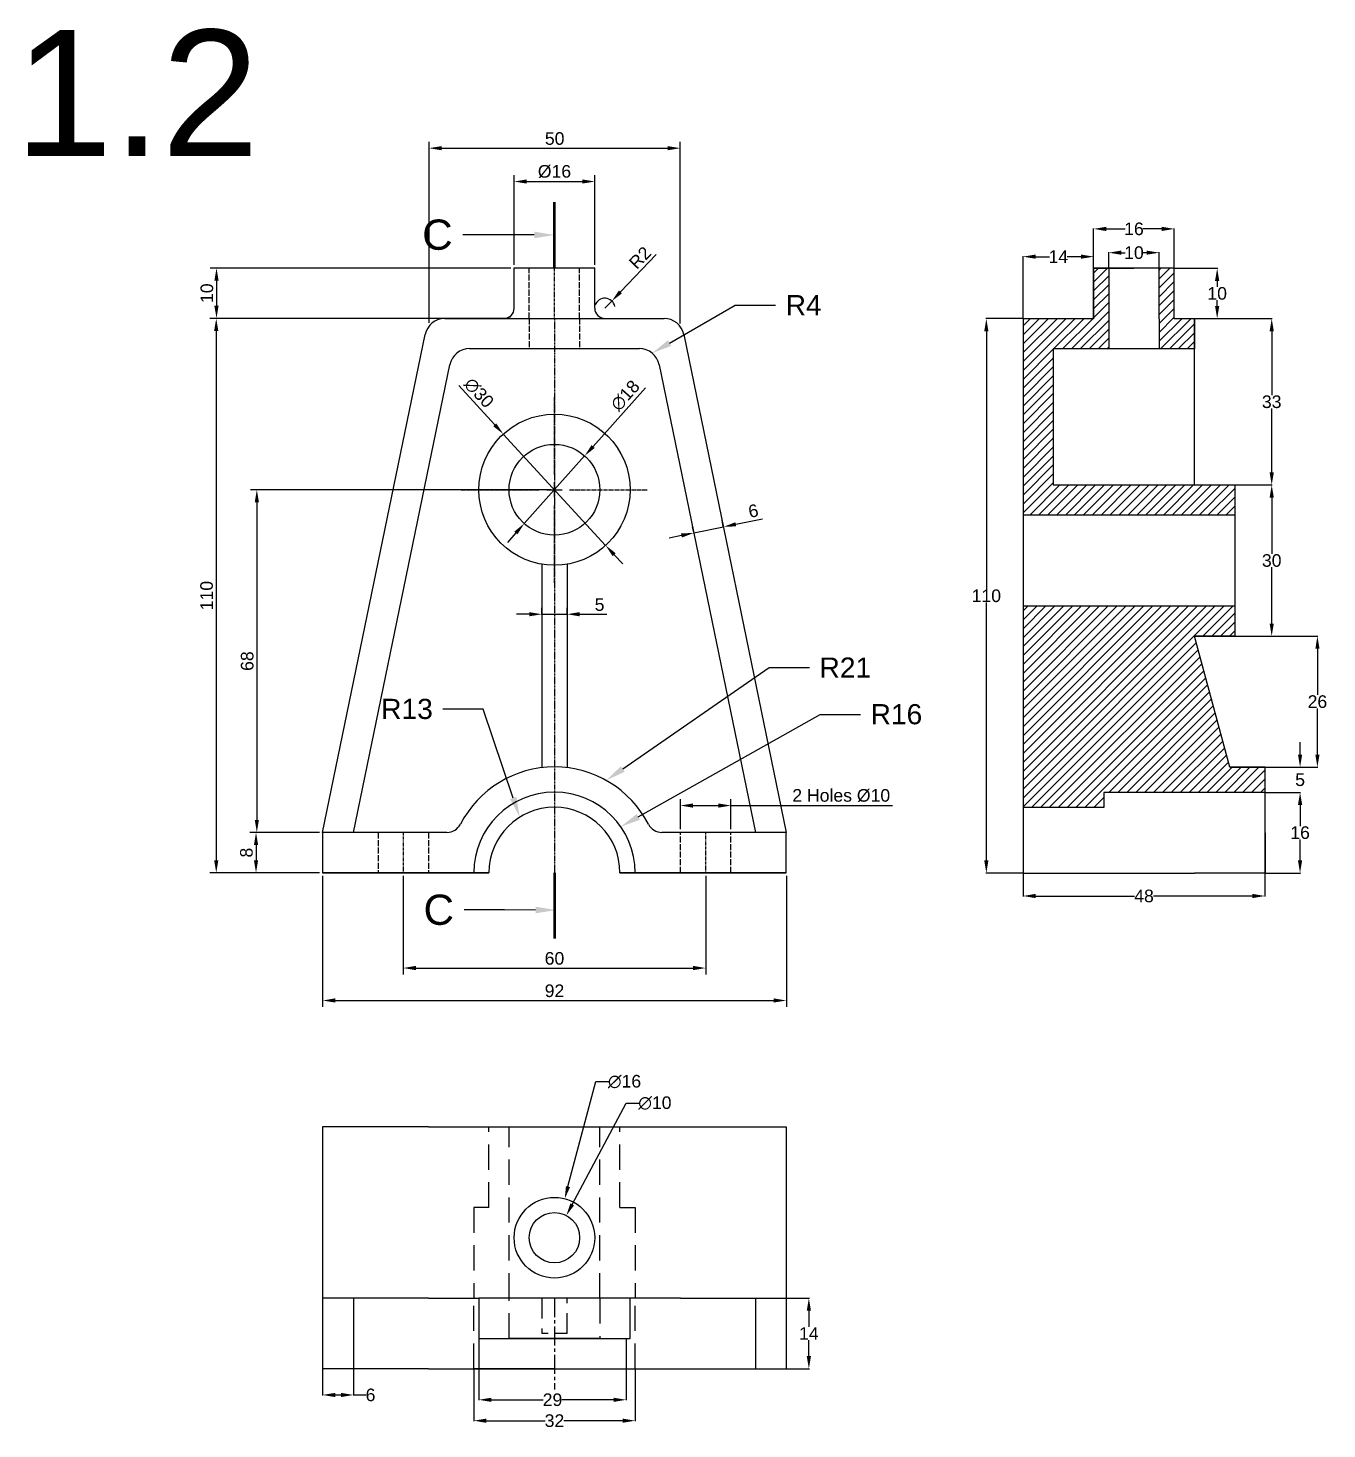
# Model space of a CAD drawing. Header units: inches. Extents: x 3 to 1058, y 42 to 617.
# Drawn here: x 354.7 to 612.4, y 41.5 to 319.5 of the extents above; entities that cross this region are included whole.
import ezdxf
from ezdxf import colors
from ezdxf.entities.mleader import LeaderData, LeaderLine
from ezdxf.math import Vec2, Vec3

# ---------------------------------------------------------------- set-up
doc = ezdxf.new("R2010")
doc.units = ezdxf.units.IN
doc.header["$MEASUREMENT"] = 0
for name, pattern in [('ACAD_ISO02W100', [15, 12, -3]), ('CENTER', [2, 1.25, -0.25, 0.25, -0.25]), ('CENTER2', [1.125, 0.75, -0.125, 0.125, -0.125]), ('HIDDENX2', [0.75, 0.5, -0.25])]:
    doc.linetypes.add(name, pattern=pattern)
doc.styles.get("Standard").update_dxf_attribs({"font": 'arial.ttf'})
doc.dimstyles.new('AM_ANSI', dxfattribs={"dimtxt": 2.5, "dimasz": 2.5, "dimexe": 0.1, "dimexo": 0.05, "dimgap": 0.06, "dimtad": 0, "dimtih": 1, "dimtoh": 1, "dimdec": 0, "dimzin": 7, "dimdsep": 46, "dimtxsty": 'Standard', "dimcen": 0, "dimclrd": 3, "dimclre": 3, "dimclrt": 3, "dimadec": 0, "dimazin": 2, "dimtp": 0.1, "dimtm": 0.1, "dimtfac": 0.71, "dimtdec": 0, "dimtofl": 0, "dimtmove": 0, "dimatfit": 3, "dimfxl": 1, "dimtolj": 1, "dimtzin": 7, "dimlwd": -1, "dimlwe": -1, "dimarcsym": 1})
doc.dimstyles.new('AM_ANSI$3', dxfattribs={"dimtxt": 2.5, "dimasz": 2.5, "dimexe": 0.1, "dimexo": 0.05, "dimgap": 0.06, "dimtad": 0, "dimtih": 1, "dimtoh": 1, "dimdec": 0, "dimzin": 7, "dimdsep": 46, "dimtxsty": 'Standard', "dimcen": 0, "dimclrd": 3, "dimclre": 3, "dimclrt": 3, "dimadec": 0, "dimazin": 2, "dimtp": 0.1, "dimtm": 0.1, "dimtfac": 0.71, "dimtdec": 0, "dimtofl": 0, "dimtmove": 0, "dimatfit": 0, "dimfxl": 1, "dimtolj": 1, "dimtzin": 7, "dimlwd": -1, "dimlwe": -1, "dimarcsym": 1})
doc.dimstyles.new('ISO-25', dxfattribs={"dimtxt": 2.5, "dimasz": 2.5, "dimexe": 1.25, "dimexo": 0.625, "dimtad": 1, "dimtxsty": 'Standard', "dimcen": 2.5, "dimadec": 0, "dimazin": 0, "dimtfac": 1, "dimtmove": 0, "dimatfit": 3, "dimfxl": 1, "dimarcsym": 0})

# ---------------------------------------------------------------- blocks, each defined once
blk = doc.blocks.new('*D74')
at = {"color": 3, "linetype": 'ByBlock', "transparency": 16777216}
for p, q in [((569.06, 271.87), (569.06, 275.01)), ((571.56, 274.91), (572.34, 274.91)), ((576.56, 274.91), (575.79, 274.91)), ((579.06, 271.87), (579.06, 275.01))]:
    blk.add_line(p, q, dxfattribs=at)
at = {"color": 3, "transparency": 16777216}
for points in [[(571.56, 275.33), (571.56, 274.5), (569.06, 274.91)], [(576.56, 275.33), (576.56, 274.5), (579.06, 274.91)]]:
    blk.add_solid(points, dxfattribs=at)
at = {"layer": 'Defpoints', "color": 0, "transparency": 16777216}
for p in [(579.06, 274.91), (569.06, 271.82), (579.06, 271.82)]:
    blk.add_point(p, dxfattribs=at)
at = {"color": 3, "transparency": 16777216, "insert": (574.06, 274.91), "char_height": 2.5, "attachment_point": 5}
blk.add_mtext('\\A1;10', dxfattribs=at)
blk = doc.blocks.new('*D75')
at = {"color": 3, "linetype": 'ByBlock', "transparency": 16777216}
for p, q in [((566.06, 271.87), (566.06, 279.73)), ((568.56, 279.63), (572.33, 279.63)), ((579.56, 279.63), (575.8, 279.63)), ((582.06, 271.87), (582.06, 279.73))]:
    blk.add_line(p, q, dxfattribs=at)
at = {"color": 3, "transparency": 16777216}
for points in [[(568.56, 280.05), (568.56, 279.21), (566.06, 279.63)], [(579.56, 280.05), (579.56, 279.21), (582.06, 279.63)]]:
    blk.add_solid(points, dxfattribs=at)
at = {"layer": 'Defpoints', "color": 0, "transparency": 16777216}
for p in [(582.06, 279.63), (566.06, 271.82), (582.06, 271.82)]:
    blk.add_point(p, dxfattribs=at)
at = {"color": 3, "transparency": 16777216, "insert": (574.06, 279.63), "char_height": 2.5, "attachment_point": 5}
blk.add_mtext('\\A1;16', dxfattribs=at)
blk = doc.blocks.new('*D76')
at = {"color": 3, "linetype": 'ByBlock', "transparency": 16777216}
for p, q in [((552.06, 261.87), (552.06, 274.22)), ((554.56, 274.12), (557.34, 274.12)), ((563.56, 274.12), (560.79, 274.12)), ((566.06, 261.87), (566.06, 274.22))]:
    blk.add_line(p, q, dxfattribs=at)
at = {"color": 3, "transparency": 16777216}
for points in [[(554.56, 274.54), (554.56, 273.71), (552.06, 274.12)], [(563.56, 274.54), (563.56, 273.71), (566.06, 274.12)]]:
    blk.add_solid(points, dxfattribs=at)
at = {"layer": 'Defpoints', "color": 0, "transparency": 16777216}
for p in [(566.06, 274.12), (552.06, 261.82), (566.06, 261.82)]:
    blk.add_point(p, dxfattribs=at)
at = {"color": 3, "transparency": 16777216, "insert": (559.06, 274.12), "char_height": 2.5, "attachment_point": 5}
blk.add_mtext('\\A1;14', dxfattribs=at)
blk = doc.blocks.new('*D77')
at = {"color": 3, "linetype": 'ByBlock', "transparency": 16777216}
for p, q in [((582.11, 271.82), (590.67, 271.82)), ((590.57, 269.32), (590.57, 268.15)), ((590.57, 264.32), (590.57, 265.48)), ((582.11, 261.82), (590.67, 261.82))]:
    blk.add_line(p, q, dxfattribs=at)
at = {"color": 3, "transparency": 16777216}
for points in [[(590.15, 269.32), (590.99, 269.32), (590.57, 271.82)], [(590.15, 264.32), (590.99, 264.32), (590.57, 261.82)]]:
    blk.add_solid(points, dxfattribs=at)
at = {"layer": 'Defpoints', "color": 0, "transparency": 16777216}
for p in [(582.06, 271.82), (582.06, 261.82), (590.57, 261.82)]:
    blk.add_point(p, dxfattribs=at)
at = {"color": 3, "transparency": 16777216, "insert": (590.57, 266.82), "char_height": 2.5, "attachment_point": 5}
blk.add_mtext('\\A1;10', dxfattribs=at)
blk = doc.blocks.new('*D78')
at = {"color": 3, "linetype": 'ByBlock', "transparency": 16777216}
for p, q in [((552.01, 261.82), (544.68, 261.82)), ((544.78, 259.32), (544.78, 208.15)), ((544.78, 154.32), (544.78, 205.48)), ((552.01, 151.82), (544.68, 151.82))]:
    blk.add_line(p, q, dxfattribs=at)
at = {"color": 3, "transparency": 16777216}
for points in [[(544.36, 259.32), (545.19, 259.32), (544.78, 261.82)], [(544.36, 154.32), (545.19, 154.32), (544.78, 151.82)]]:
    blk.add_solid(points, dxfattribs=at)
at = {"layer": 'Defpoints', "color": 0, "transparency": 16777216}
for p in [(552.06, 261.82), (544.78, 151.82), (552.06, 151.82)]:
    blk.add_point(p, dxfattribs=at)
at = {"color": 3, "transparency": 16777216, "insert": (544.78, 206.82), "char_height": 2.5, "attachment_point": 5}
blk.add_mtext('\\A1;110', dxfattribs=at)
blk = doc.blocks.new('*D79')
at = {"color": 3, "linetype": 'ByBlock', "transparency": 16777216}
for p, q in [((586.11, 261.82), (601.49, 261.82)), ((601.39, 259.32), (601.39, 246.65)), ((601.39, 231.32), (601.39, 243.98)), ((586.11, 228.82), (601.49, 228.82))]:
    blk.add_line(p, q, dxfattribs=at)
at = {"color": 3, "transparency": 16777216}
for points in [[(600.98, 259.32), (601.81, 259.32), (601.39, 261.82)], [(600.98, 231.32), (601.81, 231.32), (601.39, 228.82)]]:
    blk.add_solid(points, dxfattribs=at)
at = {"layer": 'Defpoints', "color": 0, "transparency": 16777216}
for p in [(586.06, 261.82), (586.06, 228.82), (601.39, 228.82)]:
    blk.add_point(p, dxfattribs=at)
at = {"color": 3, "transparency": 16777216, "insert": (601.39, 245.32), "char_height": 2.5, "attachment_point": 5}
blk.add_mtext('\\A1;33', dxfattribs=at)
blk = doc.blocks.new('*D80')
at = {"color": 3, "linetype": 'ByBlock', "transparency": 16777216}
for p, q in [((594.11, 228.82), (601.49, 228.82)), ((601.39, 226.32), (601.39, 215.15)), ((601.39, 201.32), (601.39, 212.48)), ((594.11, 198.82), (601.49, 198.82))]:
    blk.add_line(p, q, dxfattribs=at)
at = {"color": 3, "transparency": 16777216}
for points in [[(600.98, 226.32), (601.81, 226.32), (601.39, 228.82)], [(600.98, 201.32), (601.81, 201.32), (601.39, 198.82)]]:
    blk.add_solid(points, dxfattribs=at)
at = {"layer": 'Defpoints', "color": 0, "transparency": 16777216}
for p in [(594.06, 228.82), (594.06, 198.82), (601.39, 198.82)]:
    blk.add_point(p, dxfattribs=at)
at = {"color": 3, "transparency": 16777216, "insert": (601.39, 213.82), "char_height": 2.5, "attachment_point": 5}
blk.add_mtext('\\A1;30', dxfattribs=at)
blk = doc.blocks.new('*D81')
at = {"color": 3, "linetype": 'ByBlock', "transparency": 16777216}
for p, q in [((586.11, 198.82), (610.56, 198.82)), ((610.46, 196.32), (610.46, 187.15)), ((610.46, 175.32), (610.46, 184.48)), ((593.11, 172.82), (610.56, 172.82))]:
    blk.add_line(p, q, dxfattribs=at)
at = {"color": 3, "transparency": 16777216}
for points in [[(610.05, 196.32), (610.88, 196.32), (610.46, 198.82)], [(610.05, 175.32), (610.88, 175.32), (610.46, 172.82)]]:
    blk.add_solid(points, dxfattribs=at)
at = {"layer": 'Defpoints', "color": 0, "transparency": 16777216}
for p in [(586.06, 198.82), (593.06, 172.82), (610.46, 172.82)]:
    blk.add_point(p, dxfattribs=at)
at = {"color": 3, "transparency": 16777216, "insert": (610.46, 185.82), "char_height": 2.5, "attachment_point": 5}
blk.add_mtext('\\A1;26', dxfattribs=at)
blk = doc.blocks.new('*D82')
at = {"color": 3, "linetype": 'ByBlock', "transparency": 16777216}
for p, q in [((552.06, 151.77), (552.06, 147.16)), ((600.06, 151.77), (600.06, 147.16)), ((554.56, 147.26), (574.16, 147.26)), ((597.56, 147.26), (577.97, 147.26))]:
    blk.add_line(p, q, dxfattribs=at)
at = {"color": 3, "transparency": 16777216}
for points in [[(554.56, 147.68), (554.56, 146.85), (552.06, 147.26)], [(597.56, 147.68), (597.56, 146.85), (600.06, 147.26)]]:
    blk.add_solid(points, dxfattribs=at)
at = {"layer": 'Defpoints', "color": 0, "transparency": 16777216}
for p in [(552.06, 151.82), (600.06, 151.82), (600.06, 147.26)]:
    blk.add_point(p, dxfattribs=at)
at = {"color": 3, "transparency": 16777216, "insert": (576.06, 147.26), "char_height": 2.5, "attachment_point": 5}
blk.add_mtext('\\A1;48', dxfattribs=at)
blk = doc.blocks.new('*D83')
at = {"color": 3, "linetype": 'ByBlock', "transparency": 16777216}
for p, q in [((607.02, 175.32), (607.02, 177.82)), ((600.11, 172.82), (607.12, 172.82)), ((600.11, 167.82), (607.12, 167.82)), ((607.02, 165.32), (607.02, 162.82))]:
    blk.add_line(p, q, dxfattribs=at)
at = {"color": 3, "transparency": 16777216}
for points in [[(606.6, 175.32), (607.44, 175.32), (607.02, 172.82)], [(606.6, 165.32), (607.44, 165.32), (607.02, 167.82)]]:
    blk.add_solid(points, dxfattribs=at)
at = {"layer": 'Defpoints', "color": 0, "transparency": 16777216}
for p in [(600.06, 172.82), (600.06, 167.82), (607.02, 167.82)]:
    blk.add_point(p, dxfattribs=at)
at = {"color": 3, "transparency": 16777216, "insert": (607.02, 170.32), "char_height": 2.5, "attachment_point": 5}
blk.add_mtext('\\A1;5', dxfattribs=at)
blk = doc.blocks.new('*D84')
at = {"color": 3, "linetype": 'ByBlock', "transparency": 16777216}
for p, q in [((600.11, 167.82), (607.12, 167.82)), ((607.02, 165.32), (607.02, 161.15)), ((607.02, 154.32), (607.02, 158.48)), ((600.11, 151.82), (607.12, 151.82))]:
    blk.add_line(p, q, dxfattribs=at)
at = {"color": 3, "transparency": 16777216}
for points in [[(606.6, 165.32), (607.43, 165.32), (607.02, 167.82)], [(606.6, 154.32), (607.43, 154.32), (607.02, 151.82)]]:
    blk.add_solid(points, dxfattribs=at)
at = {"layer": 'Defpoints', "color": 0, "transparency": 16777216}
for p in [(600.06, 167.82), (600.06, 151.82), (607.02, 151.82)]:
    blk.add_point(p, dxfattribs=at)
at = {"color": 3, "transparency": 16777216, "insert": (607.02, 159.82), "char_height": 2.5, "attachment_point": 5}
blk.add_mtext('\\A1;16', dxfattribs=at)
blk = doc.blocks.new('*D87')
at = {"color": 3, "linetype": 'ByBlock', "transparency": 16777216}
for p, q in [((413.1, 53.41), (413.1, 48.16)), ((419.22, 53.41), (419.22, 48.16)), ((415.6, 48.26), (416.72, 48.26)), ((419.22, 48.26), (421.72, 48.26))]:
    blk.add_line(p, q, dxfattribs=at)
at = {"color": 3, "transparency": 16777216}
for points in [[(415.6, 48.67), (415.6, 47.84), (413.1, 48.26)], [(416.72, 48.67), (416.72, 47.84), (419.22, 48.26)]]:
    blk.add_solid(points, dxfattribs=at)
at = {"layer": 'Defpoints', "color": 0, "transparency": 16777216}
for p in [(413.1, 53.46), (419.22, 53.46), (419.22, 48.26)]:
    blk.add_point(p, dxfattribs=at)
at = {"color": 3, "transparency": 16777216, "insert": (422.61, 48.26), "char_height": 2.5, "attachment_point": 5}
blk.add_mtext('\\A1;6', dxfattribs=at)
blk = doc.blocks.new('*D89')
at = {"color": 3, "linetype": 'ByBlock', "transparency": 16777216}
for p, q in [((505.15, 67.46), (509.67, 67.46)), ((509.57, 64.96), (509.57, 61.77)), ((509.57, 55.96), (509.57, 59.14)), ((505.15, 53.46), (509.67, 53.46))]:
    blk.add_line(p, q, dxfattribs=at)
at = {"color": 3, "transparency": 16777216}
for points in [[(509.15, 64.96), (509.99, 64.96), (509.57, 67.46)], [(509.15, 55.96), (509.99, 55.96), (509.57, 53.46)]]:
    blk.add_solid(points, dxfattribs=at)
at = {"layer": 'Defpoints', "color": 0, "transparency": 16777216}
for p in [(505.1, 67.46), (505.1, 53.46), (509.57, 53.46)]:
    blk.add_point(p, dxfattribs=at)
at = {"color": 3, "transparency": 16777216, "insert": (509.57, 60.46), "char_height": 2.5, "attachment_point": 5}
blk.add_mtext('\\A1;14', dxfattribs=at)
blk = doc.blocks.new('*D90')
at = {"color": 3, "linetype": 'ByBlock', "transparency": 16777216}
for p, q in [((443.1, 53.41), (443.1, 43.05)), ((475.1, 53.41), (475.1, 43.05)), ((445.6, 43.15), (457.26, 43.15)), ((472.6, 43.15), (460.94, 43.15))]:
    blk.add_line(p, q, dxfattribs=at)
at = {"color": 3, "transparency": 16777216}
for points in [[(445.6, 43.57), (445.6, 42.73), (443.1, 43.15)], [(472.6, 43.57), (472.6, 42.73), (475.1, 43.15)]]:
    blk.add_solid(points, dxfattribs=at)
at = {"layer": 'Defpoints', "color": 0, "transparency": 16777216}
for p in [(443.1, 53.46), (475.1, 53.46), (475.1, 43.15)]:
    blk.add_point(p, dxfattribs=at)
at = {"color": 3, "transparency": 16777216, "insert": (459.1, 43.15), "char_height": 2.5, "attachment_point": 5}
blk.add_mtext('\\A1;32', dxfattribs=at)
blk = doc.blocks.new('*D91')
at = {"color": 3, "linetype": 'ByBlock', "transparency": 16777216}
for p, q in [((444.1, 59.41), (444.1, 47.2)), ((473.33, 59.41), (473.33, 47.2)), ((446.6, 47.3), (456.84, 47.3)), ((470.83, 47.3), (460.59, 47.3))]:
    blk.add_line(p, q, dxfattribs=at)
at = {"color": 3, "transparency": 16777216}
for points in [[(446.6, 47.71), (446.6, 46.88), (444.1, 47.3)], [(470.83, 47.71), (470.83, 46.88), (473.33, 47.3)]]:
    blk.add_solid(points, dxfattribs=at)
at = {"layer": 'Defpoints', "color": 0, "transparency": 16777216}
for p in [(444.1, 59.46), (473.33, 59.46), (473.33, 47.3)]:
    blk.add_point(p, dxfattribs=at)
at = {"color": 3, "transparency": 16777216, "insert": (458.71, 47.3), "char_height": 2.5, "attachment_point": 5}
blk.add_mtext('\\A1;29', dxfattribs=at)
blk = doc.blocks.new('*U186')
at = {"color": 0, "linetype": 'CENTER2', "transparency": 16777216}
for p, q in [((0, 3), (0, 18.5)), ((-18.5, 0), (-3, 0)), ((3, 0), (18.5, 0)), ((0, -18.5), (0, -3))]:
    blk.add_line(p, q, dxfattribs=at)
at = {"color": 0, "linetype": 'Continuous', "transparency": 16777216}
for p, q in [((-1.5, 0), (1.5, 0)), ((0, -1.5), (0, 1.5))]:
    blk.add_line(p, q, dxfattribs=at)
blk = doc.blocks.new('*D192')
at = {"color": 0, "lineweight": -2, "transparency": 16777216}
for p, q in [((413.1, 151.25), (413.1, 125.28)), ((505.1, 151.25), (505.1, 125.28)), ((415.6, 126.53), (502.6, 126.53))]:
    blk.add_line(p, q, dxfattribs=at)
at = {"color": 0, "transparency": 16777216}
for points in [[(415.6, 126.95), (415.6, 126.12), (413.1, 126.53)], [(502.6, 126.95), (502.6, 126.12), (505.1, 126.53)]]:
    blk.add_solid(points, dxfattribs=at)
at = {"layer": 'Defpoints', "color": 0, "transparency": 16777216}
for p in [(413.1, 151.87), (505.1, 151.87), (505.1, 126.53)]:
    blk.add_point(p, dxfattribs=at)
at = {"color": 0, "transparency": 16777216, "insert": (459.1, 128.44), "char_height": 2.5, "attachment_point": 5}
blk.add_mtext('92', dxfattribs=at)
blk = doc.blocks.new('*D193')
at = {"color": 0, "lineweight": -2, "transparency": 16777216}
for p, q in [((429.1, 151.25), (429.1, 131.72)), ((489.1, 151.25), (489.1, 131.72)), ((431.6, 132.97), (486.6, 132.97))]:
    blk.add_line(p, q, dxfattribs=at)
at = {"color": 0, "transparency": 16777216}
for points in [[(431.6, 133.39), (431.6, 132.55), (429.1, 132.97)], [(486.6, 133.39), (486.6, 132.55), (489.1, 132.97)]]:
    blk.add_solid(points, dxfattribs=at)
at = {"layer": 'Defpoints', "color": 0, "transparency": 16777216}
for p in [(429.1, 151.87), (489.1, 151.87), (489.1, 132.97)]:
    blk.add_point(p, dxfattribs=at)
at = {"color": 0, "transparency": 16777216, "insert": (459.1, 134.87), "char_height": 2.5, "attachment_point": 5}
blk.add_mtext('60', dxfattribs=at)
blk = doc.blocks.new('*D194')
at = {"color": 0, "lineweight": -2, "transparency": 16777216}
for p, q in [((450.47, 271.87), (390.8, 271.87)), ((392.05, 269.37), (392.05, 264.37)), ((450.47, 261.87), (390.8, 261.87))]:
    blk.add_line(p, q, dxfattribs=at)
at = {"color": 0, "transparency": 16777216}
for points in [[(391.63, 269.37), (392.47, 269.37), (392.05, 271.87)], [(391.63, 264.37), (392.47, 264.37), (392.05, 261.87)]]:
    blk.add_solid(points, dxfattribs=at)
at = {"layer": 'Defpoints', "color": 0, "transparency": 16777216}
for p in [(451.1, 271.87), (392.05, 261.87), (451.1, 261.87)]:
    blk.add_point(p, dxfattribs=at)
at = {"color": 0, "transparency": 16777216, "insert": (390.15, 266.87), "char_height": 2.5, "attachment_point": 5, "rotation": 90}
blk.add_mtext('10', dxfattribs=at)
blk = doc.blocks.new('*D195')
at = {"color": 0, "lineweight": -2, "transparency": 16777216}
for p, q in [((436.73, 261.87), (390.75, 261.87)), ((392, 259.37), (392, 154.37)), ((412.47, 151.87), (390.75, 151.87))]:
    blk.add_line(p, q, dxfattribs=at)
at = {"color": 0, "transparency": 16777216}
for points in [[(391.58, 259.37), (392.42, 259.37), (392, 261.87)], [(391.58, 154.37), (392.42, 154.37), (392, 151.87)]]:
    blk.add_solid(points, dxfattribs=at)
at = {"layer": 'Defpoints', "color": 0, "transparency": 16777216}
for p in [(437.36, 261.87), (392, 151.87), (413.1, 151.87)]:
    blk.add_point(p, dxfattribs=at)
at = {"color": 0, "transparency": 16777216, "insert": (390.1, 206.87), "char_height": 2.5, "attachment_point": 5, "rotation": 90}
blk.add_mtext('110', dxfattribs=at)
blk = doc.blocks.new('*D196')
at = {"color": 0, "lineweight": -2, "transparency": 16777216}
for p, q in [((458.47, 227.87), (398.8, 227.87)), ((400.05, 225.37), (400.05, 162.37)), ((412.47, 159.87), (398.8, 159.87))]:
    blk.add_line(p, q, dxfattribs=at)
at = {"color": 0, "transparency": 16777216}
for points in [[(399.64, 225.37), (400.47, 225.37), (400.05, 227.87)], [(399.64, 162.37), (400.47, 162.37), (400.05, 159.87)]]:
    blk.add_solid(points, dxfattribs=at)
at = {"layer": 'Defpoints', "color": 0, "transparency": 16777216}
for p in [(459.1, 227.87), (400.05, 159.87), (413.1, 159.87)]:
    blk.add_point(p, dxfattribs=at)
at = {"color": 0, "transparency": 16777216, "insert": (398.15, 193.87), "char_height": 2.5, "attachment_point": 5, "rotation": 90}
blk.add_mtext('68', dxfattribs=at)
blk = doc.blocks.new('*D187')
at = {"color": 0, "lineweight": -2, "transparency": 16777216}
for p, q in [((412.47, 159.87), (398.64, 159.87)), ((399.89, 157.37), (399.89, 154.37)), ((412.47, 151.87), (398.64, 151.87))]:
    blk.add_line(p, q, dxfattribs=at)
at = {"color": 0, "transparency": 16777216}
for points in [[(399.48, 157.37), (400.31, 157.37), (399.89, 159.87)], [(399.48, 154.37), (400.31, 154.37), (399.89, 151.87)]]:
    blk.add_solid(points, dxfattribs=at)
at = {"layer": 'Defpoints', "color": 0, "transparency": 16777216}
for p in [(413.1, 159.87), (399.89, 151.87), (413.1, 151.87)]:
    blk.add_point(p, dxfattribs=at)
at = {"color": 0, "transparency": 16777216, "insert": (397.99, 155.87), "char_height": 2.5, "attachment_point": 5, "rotation": 90}
blk.add_mtext('8', dxfattribs=at)
blk = doc.blocks.new('*D197')
at = {"color": 0, "lineweight": -2, "transparency": 16777216}
for p, q in [((440.11, 248.53), (447.26, 240.76)), ((469.25, 216.83), (448.95, 238.92)), ((470.94, 214.99), (472.63, 213.15))]:
    blk.add_line(p, q, dxfattribs=at)
at = {"color": 0, "transparency": 16777216}
for points in [[(447.56, 241.04), (446.95, 240.48), (448.95, 238.92)], [(471.25, 215.27), (470.63, 214.71), (469.25, 216.83)]]:
    blk.add_solid(points, dxfattribs=at)
at = {"layer": 'Defpoints', "color": 0, "transparency": 16777216}
for p in [(448.95, 238.92), (469.25, 216.83)]:
    blk.add_point(p, dxfattribs=at)
at = {"color": 0, "transparency": 16777216, "insert": (444.11, 247.09), "char_height": 2.5, "attachment_point": 5, "rotation": 312.5849}
blk.add_mtext('∅30', dxfattribs=at)
blk = doc.blocks.new('*D198')
at = {"color": 0, "lineweight": -2, "transparency": 16777216}
for p, q in [((477.14, 248.07), (466.76, 236.45)), ((453.1, 221.16), (465.09, 234.59)), ((451.44, 219.3), (449.77, 217.43))]:
    blk.add_line(p, q, dxfattribs=at)
at = {"color": 0, "transparency": 16777216}
for points in [[(466.45, 236.73), (467.07, 236.17), (465.09, 234.59)], [(451.13, 219.58), (451.75, 219.02), (453.1, 221.16)]]:
    blk.add_solid(points, dxfattribs=at)
at = {"layer": 'Defpoints', "color": 0, "transparency": 16777216}
for p in [(465.09, 234.59), (453.1, 221.16)]:
    blk.add_point(p, dxfattribs=at)
at = {"color": 0, "transparency": 16777216, "insert": (473.15, 246.56), "char_height": 2.5, "attachment_point": 5, "rotation": 48.2255}
blk.add_mtext('∅18', dxfattribs=at)
blk = doc.blocks.new('*D188')
at = {"color": 0, "lineweight": -2, "transparency": 16777216}
for p, q in [((434.23, 260.99), (434.23, 296.9)), ((436.73, 295.65), (481.55, 295.65)), ((484.05, 260.89), (484.05, 296.9))]:
    blk.add_line(p, q, dxfattribs=at)
at = {"color": 0, "transparency": 16777216}
for points in [[(436.73, 296.06), (436.73, 295.23), (434.23, 295.65)], [(481.55, 296.06), (481.55, 295.23), (484.05, 295.65)]]:
    blk.add_solid(points, dxfattribs=at)
at = {"layer": 'Defpoints', "color": 0, "transparency": 16777216}
for p in [(484.05, 295.65), (434.23, 260.36), (484.05, 260.26)]:
    blk.add_point(p, dxfattribs=at)
at = {"color": 0, "transparency": 16777216, "insert": (459.14, 297.55), "char_height": 2.5, "attachment_point": 5}
blk.add_mtext('50', dxfattribs=at)
blk = doc.blocks.new('*D199')
at = {"color": 0, "lineweight": -2, "transparency": 16777216}
for p, q in [((451.1, 272.5), (451.1, 290.28)), ((467.1, 272.5), (467.1, 290.28)), ((453.6, 289.03), (464.6, 289.03))]:
    blk.add_line(p, q, dxfattribs=at)
at = {"color": 0, "transparency": 16777216}
for points in [[(453.6, 289.45), (453.6, 288.62), (451.1, 289.03)], [(464.6, 289.45), (464.6, 288.62), (467.1, 289.03)]]:
    blk.add_solid(points, dxfattribs=at)
at = {"layer": 'Defpoints', "color": 0, "transparency": 16777216}
for p in [(467.1, 289.03), (451.1, 271.87), (467.1, 271.87)]:
    blk.add_point(p, dxfattribs=at)
at = {"color": 0, "transparency": 16777216, "insert": (459.1, 291), "char_height": 2.5, "attachment_point": 5}
blk.add_mtext('%%C16', dxfattribs=at)
blk = doc.blocks.new('*D200')
at = {"color": 0, "lineweight": -2, "transparency": 16777216}
for p, q in [((479.25, 274.53), (472.2, 267.13)), ((469.1, 263.87), (470.48, 265.32))]:
    blk.add_line(p, q, dxfattribs=at)
blk.add_arc((469.1, 263.87), 2, 10.5657, 162.0951, dxfattribs=at)
at = {"color": 0, "transparency": 16777216}
blk.add_solid([(471.9, 267.42), (472.5, 266.84), (470.48, 265.32)], dxfattribs=at)
at = {"layer": 'Defpoints', "color": 0, "transparency": 16777216}
for p in [(470.48, 265.32), (469.1, 263.87)]:
    blk.add_point(p, dxfattribs=at)
at = {"color": 0, "transparency": 16777216, "insert": (476.08, 273.92), "char_height": 2.5, "attachment_point": 5, "rotation": 46.3756}
blk.add_mtext('R2', dxfattribs=at)
blk = doc.blocks.new('*D189')
at = {"color": 0, "lineweight": -2, "transparency": 16777216}
for p, q in [((486.73, 219.36), (486.49, 220.53)), ((486.74, 219.3), (492.61, 220.51)), ((492.6, 220.57), (492.36, 221.74)), ((495.06, 221.02), (500.35, 222.11)), ((484.29, 218.8), (481.84, 218.29))]:
    blk.add_line(p, q, dxfattribs=at)
at = {"color": 0, "transparency": 16777216}
for points in [[(494.98, 221.42), (495.15, 220.61), (492.61, 220.51)], [(484.2, 219.21), (484.37, 218.39), (486.74, 219.3)]]:
    blk.add_solid(points, dxfattribs=at)
at = {"layer": 'Defpoints', "color": 0, "transparency": 16777216}
for p in [(492.61, 220.51), (492.73, 219.96), (486.85, 218.75)]:
    blk.add_point(p, dxfattribs=at)
at = {"color": 0, "transparency": 16777216, "insert": (498.55, 223.67), "char_height": 2.5, "attachment_point": 5, "rotation": 11.6336}
blk.add_mtext('6', dxfattribs=at)
blk = doc.blocks.new('*D190')
at = {"color": 0, "lineweight": -2, "transparency": 16777216}
for p, q in [((454.1, 203.17), (451.6, 203.17)), ((456.6, 203.09), (456.6, 204.42)), ((456.6, 203.17), (461.6, 203.17)), ((461.6, 203.09), (461.6, 204.42)), ((464.1, 203.17), (469.51, 203.17))]:
    blk.add_line(p, q, dxfattribs=at)
at = {"color": 0, "transparency": 16777216}
for points in [[(454.1, 203.59), (454.1, 202.76), (456.6, 203.17)], [(464.1, 203.59), (464.1, 202.76), (461.6, 203.17)]]:
    blk.add_solid(points, dxfattribs=at)
at = {"layer": 'Defpoints', "color": 0, "transparency": 16777216}
for p in [(461.6, 203.17), (456.6, 202.46), (461.6, 202.46)]:
    blk.add_point(p, dxfattribs=at)
at = {"color": 0, "transparency": 16777216, "insert": (468.05, 205.07), "char_height": 2.5, "attachment_point": 5}
blk.add_mtext('5', dxfattribs=at)
blk = doc.blocks.new('*D191')
at = {"color": 0, "lineweight": -2, "transparency": 16777216}
for p, q in [((484.1, 160.5), (484.1, 166.46)), ((486.6, 165.21), (491.6, 165.21)), ((494.1, 160.5), (494.1, 166.46)), ((494.1, 165.21), (526.19, 165.21))]:
    blk.add_line(p, q, dxfattribs=at)
at = {"color": 0, "transparency": 16777216}
for points in [[(486.6, 165.63), (486.6, 164.79), (484.1, 165.21)], [(491.6, 165.63), (491.6, 164.79), (494.1, 165.21)]]:
    blk.add_solid(points, dxfattribs=at)
at = {"layer": 'Defpoints', "color": 0, "transparency": 16777216}
for p in [(494.1, 165.21), (484.1, 159.87), (494.1, 159.87)]:
    blk.add_point(p, dxfattribs=at)
at = {"color": 0, "transparency": 16777216, "insert": (515.99, 167.18), "char_height": 2.5, "attachment_point": 5}
blk.add_mtext('2 Holes %%C10', dxfattribs=at)
blk = doc.blocks.new('*D208')
at = {"color": 3, "linetype": 'ByBlock', "transparency": 16777216}
for p, q in [((461.78, 89.61), (467.29, 110.43)), ((467.29, 110.43), (469.79, 110.43))]:
    blk.add_line(p, q, dxfattribs=at)
at = {"color": 3, "transparency": 16777216}
blk.add_solid([(461.38, 89.71), (462.19, 89.5), (461.14, 87.19)], dxfattribs=at)
at = {"layer": 'Defpoints', "color": 0, "transparency": 16777216}
for p in [(461.14, 87.19), (457.05, 71.72)]:
    blk.add_point(p, dxfattribs=at)
at = {"color": 3, "transparency": 16777216, "insert": (473, 110.43), "char_height": 2.5, "attachment_point": 5}
blk.add_mtext('\\A1;∅16', dxfattribs=at)
blk = doc.blocks.new('*D209')
at = {"color": 3, "linetype": 'ByBlock', "transparency": 16777216}
for p, q in [((462.62, 86.08), (473.32, 106.17)), ((473.32, 106.17), (475.82, 106.17))]:
    blk.add_line(p, q, dxfattribs=at)
at = {"color": 3, "transparency": 16777216}
blk.add_solid([(462.25, 86.27), (462.99, 85.88), (461.45, 83.87)], dxfattribs=at)
at = {"layer": 'Defpoints', "color": 0, "transparency": 16777216}
for p in [(461.45, 83.87), (456.75, 75.04)]:
    blk.add_point(p, dxfattribs=at)
at = {"color": 3, "transparency": 16777216, "insert": (479.02, 106.17), "char_height": 2.5, "attachment_point": 5}
blk.add_mtext('\\A1;∅10', dxfattribs=at)

msp = doc.modelspace()

# ---------------------------------------------------------------- hatches: boundary and pattern name
h = msp.add_hatch()
h.set_pattern_fill('ANSI31', color=3, scale=10)
h.paths.add_polyline_path([(586.06465, 198.81709), (594.06465, 198.81709), (594.06465, 204.81709), (552.06465, 204.81709), (552.06465, 164.81709), (568.06465, 164.81709), (568.06465, 167.81709), (600.06465, 167.81709), (600.06465, 172.81709), (593.06465, 172.81709)])
h.paths.add_polyline_path([(558.06465, 255.81709), (569.06465, 255.81709), (569.06465, 261.81709), (569.06465, 271.81709), (566.06465, 271.81709), (566.06465, 261.81709), (552.06465, 261.81709), (552.06465, 222.81709), (594.06465, 222.81709), (594.06465, 228.81709), (558.06465, 228.81709)])
h.paths.add_polyline_path([(586.06465, 261.81709), (582.06465, 261.81709), (582.06465, 271.81709), (579.06465, 271.81709), (579.06465, 261.81709), (579.06465, 255.81709), (586.06465, 255.81709)], flags=17)

# ---------------------------------------------------------------- linework, layer by layer
at = {"color": 1, "lineweight": 53}
for p, q in [((459.09851, 271.8747), (459.09851, 284.96676)), ((459.09851, 151.8747), (459.09851, 138.80931))]:
    msp.add_line(p, q, dxfattribs=at)
at = {"color": 4}
for p, q in [((451.09851, 263.8747), (451.09851, 271.8747)), ((451.09851, 271.8747), (467.09851, 271.8747)), ((467.09851, 263.8747), (467.09851, 271.8747)), ((582.06465, 271.81709), (566.06465, 271.81709)), ((566.06465, 271.81709), (566.06465, 261.81709)), ((566.06465, 271.81709), (574.06465, 271.81709)), ((579.06465, 271.81709), (569.06465, 271.81709)), ((569.06465, 271.81709), (569.06465, 261.81709)), ((579.06465, 261.81709), (579.06465, 271.81709)), ((582.06465, 261.81709), (582.06465, 271.81709)), ((437.35887, 261.8747), (449.09851, 261.8747)), ((449.09851, 261.8747), (469.09851, 261.8747)), ((469.09851, 261.8747), (480.83814, 261.8747)), ((569.06465, 261.81709), (569.06465, 255.81709)), ((579.06465, 261.81709), (579.06465, 255.81709)), ((586.06465, 261.81709), (582.06465, 261.81709)), ((586.06465, 261.81709), (586.06465, 255.81709)), ((413.09851, 159.8747), (433.44104, 258.68131)), ((484.75597, 258.68131), (505.09851, 159.8747)), ((442.24942, 255.8747), (475.94759, 255.8747)), ((586.06465, 255.81709), (558.06465, 255.81709)), ((558.06465, 255.81709), (558.06465, 228.81709)), ((419.22435, 159.8747), (438.33159, 252.68131)), ((479.86542, 252.68131), (498.97266, 159.8747)), ((558.06465, 228.81709), (594.06465, 228.81709)), ((594.06465, 228.81709), (594.06465, 198.81709)), ((594.06465, 222.81709), (552.06465, 222.81709)), ((552.06465, 222.81709), (552.06465, 204.81709)), ((456.59851, 213.0845), (456.59851, 172.72536)), ((461.59851, 213.0845), (461.59851, 172.72536)), ((552.06465, 204.81709), (594.06465, 204.81709)), ((594.06465, 198.81709), (586.06465, 198.81709)), ((593.06465, 172.81709), (586.06465, 198.81709)), ((600.06465, 172.81709), (593.06465, 172.81709)), ((600.06465, 151.81709), (600.06465, 172.81709)), ((600.06465, 167.81709), (568.06465, 167.81709)), ((568.06465, 167.81709), (568.06465, 164.81709)), ((600.06465, 151.81709), (600.06465, 167.81709)), ((568.06465, 164.81709), (552.06465, 164.81709)), ((437.76778, 159.8747), (413.09851, 159.8747)), ((413.09851, 159.8747), (413.09851, 151.8747)), ((505.09851, 159.8747), (480.42924, 159.8747)), ((505.09851, 151.8747), (505.09851, 159.8747)), ((446.09851, 151.8747), (413.09851, 151.8747)), ((413.09851, 151.8747), (446.09851, 151.8747)), ((505.09851, 151.8747), (472.09851, 151.8747)), ((472.09851, 151.8747), (505.09851, 151.8747)), ((600.06465, 151.81709), (586.06465, 151.81709)), ((413.09851, 101.4569), (413.09851, 53.4569)), ((434.09851, 101.4569), (413.09851, 101.4569)), ((434.09851, 101.4569), (484.09851, 101.4569)), ((484.09851, 101.4569), (505.09851, 101.4569)), ((505.09851, 101.4569), (505.09851, 53.4569)), ((434.09851, 67.4569), (413.09851, 67.4569)), ((419.22435, 67.4569), (419.22435, 53.4569)), ((434.09851, 67.4569), (444.09851, 67.4569)), ((444.09851, 67.4569), (444.09851, 59.4569)), ((450.09851, 67.4569), (444.09851, 67.4569)), ((459.09851, 67.4569), (450.09851, 67.4569)), ((461.59851, 67.4569), (456.59851, 67.4569)), ((456.59851, 67.4569), (456.59851, 67.4569)), ((484.09851, 67.4569), (459.09851, 67.4569)), ((474.09851, 59.4569), (474.09851, 67.4569)), ((484.09851, 67.4569), (505.09851, 67.4569)), ((498.97266, 67.4569), (498.97266, 53.4569)), ((444.09851, 59.4569), (459.09851, 59.4569)), ((468.09851, 59.4569), (450.09851, 59.4569)), ((459.09851, 59.4569), (474.09851, 59.4569)), ((434.09851, 53.4569), (413.09851, 53.4569)), ((434.09851, 53.4569), (484.09851, 53.4569)), ((446.09851, 53.4569), (443.09851, 53.4569)), ((459.09851, 53.4569), (446.09851, 53.4569)), ((459.09851, 53.4569), (472.09851, 53.4569)), ((472.09851, 53.4569), (475.09851, 53.4569)), ((484.09851, 53.4569), (505.09851, 53.4569))]:
    msp.add_line(p, q, dxfattribs=at)
at = {"color": 4, "linetype": 'ACAD_ISO02W100', "ltscale": 0.1}
for p, q in [((454.09851, 261.8747), (454.09851, 271.8747)), ((464.09851, 261.8747), (464.09851, 271.8747)), ((454.09851, 261.8747), (454.09851, 255.8747)), ((464.09851, 261.8747), (464.09851, 255.8747)), ((424.09851, 159.8747), (424.09851, 151.8747)), ((434.09851, 159.8747), (434.09851, 151.8747)), ((484.09851, 151.8747), (484.09851, 159.8747)), ((494.09851, 151.8747), (494.09851, 159.8747))]:
    msp.add_line(p, q, dxfattribs=at)
at = {"color": 1, "linetype": 'CENTER', "ltscale": 0.1}
for p, q in [((459.09851, 261.8747), (459.09851, 271.8747)), ((429.09851, 159.8747), (429.09851, 151.8747)), ((489.09851, 151.8747), (489.09851, 159.8747))]:
    msp.add_line(p, q, dxfattribs=at)
at = {"color": 1, "linetype": 'CENTER', "ltscale": 0.25}
for p, q in [((459.09851, 261.8747), (459.09851, 242.8747)), ((459.09851, 212.8747), (459.09851, 151.8747))]:
    msp.add_line(p, q, dxfattribs=at)
at = {"color": 4, "linetype": 'CENTER', "ltscale": 0.25}
msp.add_line((459.09851, 242.8747), (459.09851, 212.8747), dxfattribs=at)
for p, q in [((594.06465, 228.81709), (594.06465, 222.81709)), ((600.06465, 172.81709), (593.06465, 172.81709)), ((600.06465, 159.81709), (600.06465, 151.81709))]:
    msp.add_line(p, q)
at = {"color": 4, "linetype": 'HIDDENX2', "ltscale": 10}
for p, q in [((446.09851, 85.4569), (446.09851, 101.4569)), ((450.09851, 67.4569), (450.09851, 101.4569)), ((468.09851, 67.4569), (468.09851, 101.4569)), ((472.09851, 85.4569), (472.09851, 101.4569)), ((446.09851, 85.4569), (443.09851, 85.4569)), ((443.09851, 85.4569), (443.09851, 67.4569)), ((472.09851, 85.4569), (475.09851, 85.4569)), ((475.09851, 85.4569), (475.09851, 67.4569)), ((443.09851, 53.4569), (443.09851, 67.4569)), ((450.09851, 59.4569), (450.09851, 67.4569)), ((468.09851, 67.4569), (468.09851, 59.4569)), ((475.09851, 53.4569), (475.09851, 67.4569))]:
    msp.add_line(p, q, dxfattribs=at)
at = {"color": 4, "linetype": 'HIDDENX2', "ltscale": 8}
for p, q in [((456.59851, 67.4569), (456.59851, 60.4569)), ((461.59851, 60.4569), (461.59851, 67.4569))]:
    msp.add_line(p, q, dxfattribs=at)
at = {"color": 4, "linetype": 'CENTER2', "ltscale": 5}
msp.add_line((459.09851, 67.4569), (459.09851, 49.31228), dxfattribs=at)
at = {"color": 4, "linetype": 'HIDDENX2', "ltscale": 5, "transparency": 33554687}
msp.add_line((461.59851, 60.4569), (456.59851, 60.4569), dxfattribs=at)
at = {"color": 4}
for points in [[(566.06465, 261.81709), (552.06465, 261.81709), (552.06465, 151.81709), (586.06465, 151.81709)], [(586.06465, 228.81709), (586.06465, 261.81709), (582.06465, 261.81709)]]:
    msp.add_lwpolyline(points, dxfattribs=at)
for centre, radius in [((459.09851, 227.8747), 15), ((459.09851, 227.8747), 9), ((459.09851, 79.4569), 8), ((459.09851, 79.4569), 5)]:
    msp.add_circle(centre, radius, dxfattribs=at)
for centre, radius, start, end in [((437.35887, 257.8747), 4, 90, 168.366366), ((449.09851, 263.8747), 2, 270, 0), ((469.09851, 263.8747), 2, 180, 270), ((480.83814, 257.8747), 4, 11.633634, 90), ((442.24942, 251.8747), 4, 90, 168.366366), ((475.94759, 251.8747), 4, 11.633634, 90), ((459.09851, 151.8747), 21, 27.2796127, 152.7203873), ((459.09851, 151.8747), 16, 0, 180), ((459.09851, 151.8747), 13, 0, 180), ((437.76778, 162.8747), 3, 270, 332.7203873), ((480.42924, 162.8747), 3, 207.2796127, 270)]:
    msp.add_arc(centre, radius, start, end, dxfattribs=at)

# ---------------------------------------------------------------- block references
at = {"color": 1, "linetype": 'CENTER2'}
msp.add_blockref('*U186', (459.09851, 227.8747), dxfattribs=at)

# ---------------------------------------------------------------- texts
at = {"color": 6}
msp.add_text('1.2', height=25, dxfattribs=at).set_placement((352.00002, 294.11607))

# ---------------------------------------------------------------- dimensions: what is measured, and where the dimension line sits
at = {"color": 3}
for base, p1, p2, text, picture, middle in [((484.0464, 295.64615), (434.22821, 260.36447), (484.0464, 260.26365), '50', '*D188', (459.1373, 297.54758)), ((467.09851, 289.03191), (451.09851, 271.8747), (467.09851, 271.8747), '%%C<>', '*D199', (459.09851, 291.00326))]:
    dim = msp.add_linear_dim(base=base, p1=p1, p2=p2, text=text, dimstyle='ISO-25', dxfattribs=at)
    dim.commit()
    dim.dimension.update_dxf_attribs({"geometry": picture, "text_midpoint": middle})
for base, p1, p2, picture, middle in [((582.06465, 279.63088), (566.06465, 271.81709), (582.06465, 271.81709), '*D75', (574.06465, 279.63088)), ((566.06465, 274.12403), (552.06465, 261.81709), (566.06465, 261.81709), '*D76', (559.06465, 274.12403)), ((579.06465, 274.91289), (569.06465, 271.81709), (579.06465, 271.81709), '*D74', (574.06465, 274.91289)), ((600.06465, 147.26168), (552.06465, 151.81709), (600.06465, 151.81709), '*D82', (576.06465, 147.26168)), ((473.32982, 47.29781), (444.09851, 59.4569), (473.32982, 59.4569), '*D91', (458.71416, 47.29781)), ((419.22435, 48.25503), (413.09851, 53.4569), (419.22435, 53.4569), '*D87', (422.60972, 48.25503)), ((475.09851, 43.14986), (443.09851, 53.4569), (475.09851, 53.4569), '*D90', (459.09851, 43.14986))]:
    dim = msp.add_linear_dim(base=base, p1=p1, p2=p2, dimstyle='AM_ANSI')
    dim.commit()
    dim.dimension.update_dxf_attribs({"geometry": picture, "text_midpoint": middle})
dim = msp.add_radius_dim(center=(469.09851, 263.8747), mpoint=(470.47836, 265.32246), dimstyle='ISO-25', dxfattribs=at)
dim.commit()
dim.dimension.update_dxf_attribs({"geometry": '*D200', "text_midpoint": (477.43668, 272.62317), "dimtype": 164})
for base, p1, p2, picture, middle in [((392.05164, 261.8747), (451.09851, 271.8747), (451.09851, 261.8747), '*D194', (390.15021, 266.8747)), ((391.99953, 151.8747), (437.35887, 261.8747), (413.09851, 151.8747), '*D195', (390.0981, 206.8747)), ((400.05238, 159.8747), (459.09851, 227.8747), (413.09851, 159.8747), '*D196', (398.15095, 193.8747)), ((399.89429, 151.8747), (413.09851, 159.8747), (413.09851, 151.8747), '*D187', (397.99285, 155.8747))]:
    dim = msp.add_linear_dim(base=base, p1=p1, p2=p2, angle=90, dimstyle='ISO-25', dxfattribs=at)
    dim.commit()
    dim.dimension.update_dxf_attribs({"geometry": picture, "text_midpoint": middle})
for base, p1, p2, picture, middle in [((590.57091, 261.81709), (582.06465, 271.81709), (582.06465, 261.81709), '*D77', (590.57091, 266.81709)), ((544.77733, 151.81709), (552.06465, 261.81709), (552.06465, 151.81709), '*D78', (544.77733, 206.81709)), ((601.3917, 228.81709), (586.06465, 261.81709), (586.06465, 228.81709), '*D79', (601.3917, 245.31709)), ((601.3917, 198.81709), (594.06465, 228.81709), (594.06465, 198.81709), '*D80', (601.3917, 213.81709)), ((610.46251, 172.81709), (586.06465, 198.81709), (593.06465, 172.81709), '*D81', (610.46251, 185.81709)), ((607.02112, 167.81709), (600.06465, 172.81709), (600.06465, 167.81709), '*D83', (607.02112, 170.31709)), ((607.0169, 151.81709), (600.06465, 167.81709), (600.06465, 151.81709), '*D84', (607.0169, 159.81709)), ((509.56894, 53.4569), (505.09851, 67.4569), (505.09851, 53.4569), '*D89', (509.56894, 60.4569))]:
    dim = msp.add_linear_dim(base=base, p1=p1, p2=p2, angle=90, dimstyle='AM_ANSI')
    dim.commit()
    dim.dimension.update_dxf_attribs({"geometry": picture, "text_midpoint": middle})
for p1, p2, picture, middle in [((469.24874, 216.83058), (448.94827, 238.91883), '*D197', (442.66345, 245.75713)), ((453.10271, 221.16275), (465.09431, 234.58666), '*D198', (474.62005, 245.25018))]:
    dim = msp.add_diameter_dim_2p(p1=p1, p2=p2, dimstyle='ISO-25', dxfattribs=at)
    dim.commit()
    dim.dimension.update_dxf_attribs({"geometry": picture, "text_midpoint": middle, "dimtype": 163})
dim = msp.add_linear_dim(base=(492.6144, 220.5118), p1=(486.8514, 218.74939), p2=(492.72815, 219.95931), angle=11.633634, dimstyle='ISO-25', dxfattribs=at)
dim.commit()
dim.dimension.update_dxf_attribs({"geometry": '*D189', "text_midpoint": (498.93226, 221.81254), "dimtype": 161})
dim = msp.add_linear_dim(base=(461.59851, 203.17379), p1=(456.59851, 202.46413), p2=(461.59851, 202.46413), dimstyle='ISO-25')
dim.commit()
dim.dimension.update_dxf_attribs({"geometry": '*D190', "text_midpoint": (468.05229, 203.17379), "dimtype": 160})
dim = msp.add_linear_dim(base=(494.09851, 165.21112), p1=(484.09851, 159.8747), p2=(494.09851, 159.8747), text='2 Holes %%C10', dimstyle='ISO-25', dxfattribs=at)
dim.commit()
dim.dimension.update_dxf_attribs({"geometry": '*D191', "text_midpoint": (515.99249, 165.21112), "dimtype": 160})
for base, p1, p2, picture, middle in [((505.09851, 126.53376), (413.09851, 151.8747), (505.09851, 151.8747), '*D192', (459.09851, 126.53376)), ((489.09851, 132.9704), (429.09851, 151.8747), (489.09851, 151.8747), '*D193', (459.09851, 132.9704))]:
    dim = msp.add_linear_dim(base=base, p1=p1, p2=p2, dimstyle='ISO-25', dxfattribs=at)
    dim.commit()
    dim.dimension.update_dxf_attribs({"geometry": picture, "text_midpoint": middle, "dimtype": 160})
at = {"color": 1}
for p1, p2, picture, middle in [((457.05289, 71.72286), (461.14412, 87.19094), '*D208', (473.00115, 110.43256)), ((456.74929, 75.04315), (461.44772, 83.87065), '*D209', (479.02286, 106.17005))]:
    dim = msp.add_diameter_dim_2p(p1=p1, p2=p2, dimstyle='AM_ANSI$3', dxfattribs=at)
    dim.commit()
    dim.dimension.update_dxf_attribs({"geometry": picture, "text_midpoint": middle, "dimtype": 163})

# ---------------------------------------------------------------- leaders
at = {"color": 6}
ml = msp.add_multileader_mtext('Standard', dxfattribs=at)
ml.set_content('C', color=6)
ml.set_leader_properties()
ml.build(insert=Vec2(0, 0))
ctx = ml.context
ctx.base_point, ctx.char_height, ctx.plane_origin = Vec3(431.60262, 278.43956), 6, Vec3(459.09851, 278.42073)
ctx.text_align_type = 2
notes = []
notes.append((ctx, [(0, (1, 1, 0), (448.90685, 278.43956), (-1, 0), 8, [(0, [(459.09851, 278.42073)], 0, [])])]))
ctx.mtext.insert, ctx.mtext.alignment, ctx.mtext.flow_direction = Vec3(438.90685, 281.49072), 3, 5
at = {"color": 3}
ml = msp.add_multileader_mtext('Standard', dxfattribs=at)
ml.set_content('R4', color=3)
ml.set_leader_properties()
ml.build(insert=Vec2(0, 0))
ctx = ml.context
ctx.base_point, ctx.plane_origin = Vec3(502.96452, 264.50587), Vec3(478.4748, 254.97522)
notes.append((ctx, [(0, (1, 1, 0), (494.96452, 264.50587), (1, 0), 8, [(0, [(478.4748, 254.97522)], 0, [])])]))
ctx.mtext.insert, ctx.mtext.flow_direction = Vec3(504.96452, 266.50587), 5
ml = msp.add_multileader_mtext('Standard', dxfattribs=at)
ml.set_content('R21', color=3)
ml.set_leader_properties()
ml.build(insert=Vec2(0, 0))
ctx = ml.context
ctx.base_point, ctx.plane_origin = Vec3(509.6786, 192.58341), Vec3(469.36611, 170.19345)
notes.append((ctx, [(0, (1, 1, 0), (501.6786, 192.58341), (1, 0), 8, [(0, [(469.36611, 170.19345)], 0, [])])]))
ctx.mtext.insert, ctx.mtext.flow_direction = Vec3(511.6786, 194.58341), 5
ml = msp.add_multileader_mtext('Standard', dxfattribs=at)
ml.set_content('R13', color=3)
ml.set_leader_properties()
ml.build(insert=Vec2(0, 0))
ctx = ml.context
ctx.base_point, ctx.plane_origin = Vec3(423.41138, 184.35156), Vec3(452.20708, 162.89778)
ctx.text_align_type = 2
notes.append((ctx, [(0, (1, 1, 0), (444.96936, 184.35156), (-1, 0), 8, [(0, [(452.20708, 162.89778)], 0, [])])]))
ctx.mtext.insert, ctx.mtext.alignment, ctx.mtext.flow_direction = Vec3(434.96936, 186.38703), 3, 5
ml = msp.add_multileader_mtext('Standard', dxfattribs=at)
ml.set_content('R16', color=3)
ml.set_leader_properties()
ml.build(insert=Vec2(0, 0))
ctx = ml.context
ctx.base_point, ctx.plane_origin = Vec3(519.81288, 183.30307), Vec3(472.24084, 161.00044)
notes.append((ctx, [(0, (1, 1, 0), (511.81288, 183.30307), (1, 0), 8, [(0, [(472.24084, 161.00044)], 0, [])])]))
ctx.mtext.insert, ctx.mtext.flow_direction = Vec3(521.81288, 185.33718), 5
at = {"color": 6}
ml = msp.add_multileader_mtext('Standard', dxfattribs=at)
ml.set_content('C', color=6)
ml.set_leader_properties()
ml.build(insert=Vec2(0, 0))
ctx = ml.context
ctx.base_point, ctx.char_height, ctx.plane_origin = Vec3(431.86907, 144.49132), 6, Vec3(459.36496, 144.47249)
ctx.text_align_type = 2
notes.append((ctx, [(0, (1, 1, 0), (449.1733, 144.49132), (-1, 0), 8, [(0, [(459.36496, 144.47249)], 0, [])])]))
ctx.mtext.insert, ctx.mtext.alignment, ctx.mtext.flow_direction = Vec3(439.1733, 147.54248), 3, 5
for ctx, leaders in notes:
    for number, flags, end, landing, length, lines in leaders:
        leader = LeaderData()
        leader.index, (leader.has_last_leader_line, leader.has_dogleg_vector, leader.attachment_direction) = number, flags
        leader.last_leader_point, leader.dogleg_vector, leader.dogleg_length = Vec3(end), Vec3(landing), length
        for number, points, colour, breaks in lines:
            line = LeaderLine()
            line.index, line.vertices, line.color, line.breaks = number, Vec3.list(points), colors.encode_raw_color(colour), breaks
            leader.lines.append(line)
        ctx.leaders.append(leader)

doc.saveas('drawing.dxf')
